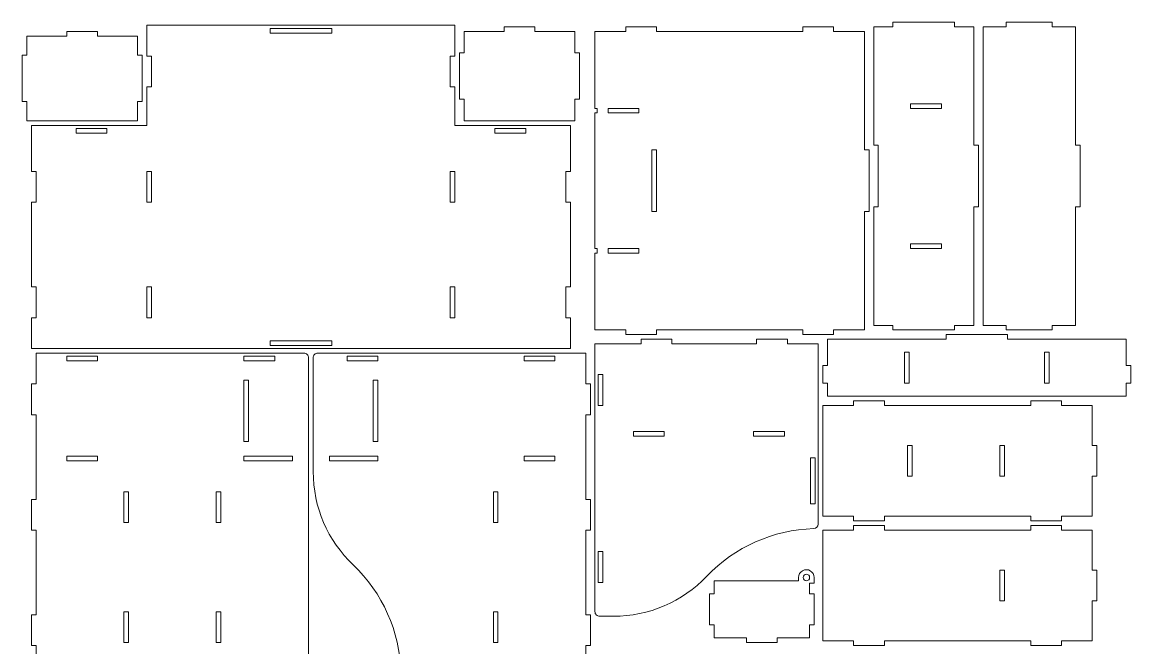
# Model space of a CAD drawing. Header units: millimetres. Extents: x -360 to 360, y -381 to 381.
# Drawn here: x -360 to 360, y -26 to 381 of the extents above; entities that cross this region are included whole.
import ezdxf

# ---------------------------------------------------------------- set-up
doc = ezdxf.new("R2010")
doc.units = ezdxf.units.MM
doc.header["$MEASUREMENT"] = 0
doc.layers.add('Camada 1', color=7, linetype='Continuous')

msp = doc.modelspace()

# ---------------------------------------------------------------- linework, layer by layer
at = {"layer": 'Camada 1', "color": 250, "lineweight": 20}
for points, knots in [([(-285, 371.4788), (-285, 371.4788), (-311, 371.4788), (-311, 371.4788), (-311, 371.4788), (-311, 371.4788), (-311, 374.4788), (-311, 374.4788), (-311, 374.4788), (-311, 374.4788), (-331, 374.4788), (-331, 374.4788), (-331, 374.4788), (-331, 374.4788), (-331, 371.4788), (-331, 371.4788), (-331, 371.4788), (-331, 371.4788), (-357, 371.4788), (-357, 371.4788), (-357, 371.4788), (-357, 371.4788), (-357, 358.9788), (-357, 358.9788), (-357, 358.9788), (-357, 358.9788), (-360, 358.9788), (-360, 358.9788), (-360, 358.9788), (-360, 358.9788), (-360, 328.9788), (-360, 328.9788), (-360, 328.9788), (-360, 328.9788), (-357, 328.9788), (-357, 328.9788), (-357, 328.9788), (-357, 328.9788), (-357, 316.4788), (-357, 316.4788), (-357, 316.4788), (-357, 316.4788), (-285, 316.4788), (-285, 316.4788), (-285, 316.4788), (-285, 316.4788), (-285, 328.9788), (-285, 328.9788), (-285, 328.9788), (-285, 328.9788), (-282, 328.9788), (-282, 328.9788), (-282, 328.9788), (-282, 328.9788), (-282, 358.9788), (-282, 358.9788), (-282, 358.9788), (-282, 358.9788), (-285, 358.9788), (-285, 358.9788), (-285, 358.9788), (-285, 358.9788), (-285, 371.4788), (-285, 371.4788)], [0, 0, 0, 0, 0.05882353, 0.05882353, 0.05882353, 0.05882353, 0.11764706, 0.11764706, 0.11764706, 0.11764706, 0.17647059, 0.17647059, 0.17647059, 0.17647059, 0.23529412, 0.23529412, 0.23529412, 0.23529412, 0.29411765, 0.29411765, 0.29411765, 0.29411765, 0.35294118, 0.35294118, 0.35294118, 0.35294118, 0.41176471, 0.41176471, 0.41176471, 0.41176471, 0.47058824, 0.47058824, 0.47058824, 0.47058824, 0.52941176, 0.52941176, 0.52941176, 0.52941176, 0.58823529, 0.58823529, 0.58823529, 0.58823529, 0.64705882, 0.64705882, 0.64705882, 0.64705882, 0.70588235, 0.70588235, 0.70588235, 0.70588235, 0.76470588, 0.76470588, 0.76470588, 0.76470588, 0.82352941, 0.82352941, 0.82352941, 0.82352941, 0.88235294, 0.88235294, 0.88235294, 0.88235294, 1, 1, 1, 1]), ([(-79, 378.4788), (-79, 378.4788), (-279, 378.4788), (-279, 378.4788), (-279, 378.4788), (-279, 378.4788), (-279, 358.4788), (-279, 358.4788), (-279, 358.4788), (-279, 358.4788), (-276, 358.4788), (-276, 358.4788), (-276, 358.4788), (-276, 358.4788), (-276, 338.4788), (-276, 338.4788), (-276, 338.4788), (-276, 338.4788), (-279, 338.4788), (-279, 338.4788), (-279, 338.4788), (-279, 338.4788), (-279, 313.4788), (-279, 313.4788), (-279, 313.4788), (-279, 313.4788), (-354, 313.4788), (-354, 313.4788), (-354, 313.4788), (-354, 313.4788), (-354, 283.4788), (-354, 283.4788), (-354, 283.4788), (-354, 283.4788), (-351, 283.4788), (-351, 283.4788), (-351, 283.4788), (-351, 283.4788), (-351, 263.4788), (-351, 263.4788), (-351, 263.4788), (-351, 263.4788), (-354, 263.4788), (-354, 263.4788), (-354, 263.4788), (-354, 263.4788), (-354, 208.4788), (-354, 208.4788), (-354, 208.4788), (-354, 208.4788), (-351, 208.4788), (-351, 208.4788), (-351, 208.4788), (-351, 208.4788), (-351, 188.4788), (-351, 188.4788), (-351, 188.4788), (-351, 188.4788), (-354, 188.4788), (-354, 188.4788), (-354, 188.4788), (-354, 188.4788), (-354, 168.4788), (-354, 168.4788), (-354, 168.4788), (-354, 168.4788), (-4, 168.4788), (-4, 168.4788), (-4, 168.4788), (-4, 168.4788), (-4, 188.4788), (-4, 188.4788), (-4, 188.4788), (-4, 188.4788), (-7, 188.4788), (-7, 188.4788), (-7, 188.4788), (-7, 188.4788), (-7, 208.4788), (-7, 208.4788), (-7, 208.4788), (-7, 208.4788), (-4, 208.4788), (-4, 208.4788), (-4, 208.4788), (-4, 208.4788), (-4, 263.4788), (-4, 263.4788), (-4, 263.4788), (-4, 263.4788), (-7, 263.4788), (-7, 263.4788), (-7, 263.4788), (-7, 263.4788), (-7, 283.4788), (-7, 283.4788), (-7, 283.4788), (-7, 283.4788), (-4, 283.4788), (-4, 283.4788), (-4, 283.4788), (-4, 283.4788), (-4, 313.4788), (-4, 313.4788), (-4, 313.4788), (-4, 313.4788), (-79, 313.4788), (-79, 313.4788), (-79, 313.4788), (-79, 313.4788), (-79, 338.4788), (-79, 338.4788), (-79, 338.4788), (-79, 338.4788), (-82, 338.4788), (-82, 338.4788), (-82, 338.4788), (-82, 338.4788), (-82, 358.4788), (-82, 358.4788), (-82, 358.4788), (-82, 358.4788), (-79, 358.4788), (-79, 358.4788), (-79, 358.4788), (-79, 358.4788), (-79, 378.4788), (-79, 378.4788)], [0, 0, 0, 0, 0.03030303, 0.03030303, 0.03030303, 0.03030303, 0.06060606, 0.06060606, 0.06060606, 0.06060606, 0.09090909, 0.09090909, 0.09090909, 0.09090909, 0.12121212, 0.12121212, 0.12121212, 0.12121212, 0.15151515, 0.15151515, 0.15151515, 0.15151515, 0.18181818, 0.18181818, 0.18181818, 0.18181818, 0.21212121, 0.21212121, 0.21212121, 0.21212121, 0.24242424, 0.24242424, 0.24242424, 0.24242424, 0.27272727, 0.27272727, 0.27272727, 0.27272727, 0.3030303, 0.3030303, 0.3030303, 0.3030303, 0.33333333, 0.33333333, 0.33333333, 0.33333333, 0.36363636, 0.36363636, 0.36363636, 0.36363636, 0.39393939, 0.39393939, 0.39393939, 0.39393939, 0.42424242, 0.42424242, 0.42424242, 0.42424242, 0.45454545, 0.45454545, 0.45454545, 0.45454545, 0.48484848, 0.48484848, 0.48484848, 0.48484848, 0.51515152, 0.51515152, 0.51515152, 0.51515152, 0.54545455, 0.54545455, 0.54545455, 0.54545455, 0.57575758, 0.57575758, 0.57575758, 0.57575758, 0.60606061, 0.60606061, 0.60606061, 0.60606061, 0.63636364, 0.63636364, 0.63636364, 0.63636364, 0.66666667, 0.66666667, 0.66666667, 0.66666667, 0.6969697, 0.6969697, 0.6969697, 0.6969697, 0.72727273, 0.72727273, 0.72727273, 0.72727273, 0.75757576, 0.75757576, 0.75757576, 0.75757576, 0.78787879, 0.78787879, 0.78787879, 0.78787879, 0.81818182, 0.81818182, 0.81818182, 0.81818182, 0.84848485, 0.84848485, 0.84848485, 0.84848485, 0.87878788, 0.87878788, 0.87878788, 0.87878788, 0.90909091, 0.90909091, 0.90909091, 0.90909091, 0.93939394, 0.93939394, 0.93939394, 0.93939394, 1, 1, 1, 1]), ([(-159, 373.4788), (-159, 373.4788), (-199, 373.4788), (-199, 373.4788), (-199, 373.4788), (-199, 373.4788), (-199, 376.4788), (-199, 376.4788), (-199, 376.4788), (-199, 376.4788), (-159, 376.4788), (-159, 376.4788), (-159, 376.4788), (-159, 376.4788), (-159, 373.4788), (-159, 373.4788)], [0, 0, 0, 0, 0.2, 0.2, 0.2, 0.2, 0.4, 0.4, 0.4, 0.4, 0.6, 0.6, 0.6, 0.6, 1, 1, 1, 1]), ([(-76, 360.5), (-76, 360.5), (-76, 330.5), (-76, 330.5), (-76, 330.5), (-76, 330.5), (-73, 330.5), (-73, 330.5), (-73, 330.5), (-73, 330.5), (-73, 316.4788), (-73, 316.4788), (-73, 316.4788), (-73, 316.4788), (-1, 316.4788), (-1, 316.4788), (-1, 316.4788), (-1, 316.4788), (-1, 330.5), (-1, 330.5), (-1, 330.5), (-1, 330.5), (2, 330.5), (2, 330.5), (2, 330.5), (2, 330.5), (2, 360.5), (2, 360.5), (2, 360.5), (2, 360.5), (-1, 360.5), (-1, 360.5), (-1, 360.5), (-1, 360.5), (-1, 374.5212), (-1, 374.5212), (-1, 374.5212), (-1, 374.5212), (-27, 374.5212), (-27, 374.5212), (-27, 374.5212), (-27, 374.5212), (-27, 377.5212), (-27, 377.5212), (-27, 377.5212), (-27, 377.5212), (-47, 377.5212), (-47, 377.5212), (-47, 377.5212), (-47, 377.5212), (-47, 374.5212), (-47, 374.5212), (-47, 374.5212), (-47, 374.5212), (-73, 374.5212), (-73, 374.5212), (-73, 374.5212), (-73, 374.5212), (-73, 360.5), (-73, 360.5), (-73, 360.5), (-73, 360.5), (-76, 360.5), (-76, 360.5)], [0, 0, 0, 0, 0.05882353, 0.05882353, 0.05882353, 0.05882353, 0.11764706, 0.11764706, 0.11764706, 0.11764706, 0.17647059, 0.17647059, 0.17647059, 0.17647059, 0.23529412, 0.23529412, 0.23529412, 0.23529412, 0.29411765, 0.29411765, 0.29411765, 0.29411765, 0.35294118, 0.35294118, 0.35294118, 0.35294118, 0.41176471, 0.41176471, 0.41176471, 0.41176471, 0.47058824, 0.47058824, 0.47058824, 0.47058824, 0.52941176, 0.52941176, 0.52941176, 0.52941176, 0.58823529, 0.58823529, 0.58823529, 0.58823529, 0.64705882, 0.64705882, 0.64705882, 0.64705882, 0.70588235, 0.70588235, 0.70588235, 0.70588235, 0.76470588, 0.76470588, 0.76470588, 0.76470588, 0.82352941, 0.82352941, 0.82352941, 0.82352941, 0.88235294, 0.88235294, 0.88235294, 0.88235294, 1, 1, 1, 1]), ([(187, 297.5212), (187, 297.5212), (187, 374.5212), (187, 374.5212), (187, 374.5212), (187, 374.5212), (167, 374.5212), (167, 374.5212), (167, 374.5212), (167, 374.5212), (167, 377.5212), (167, 377.5212), (167, 377.5212), (167, 377.5212), (147, 377.5212), (147, 377.5212), (147, 377.5212), (147, 377.5212), (147, 374.5212), (147, 374.5212), (147, 374.5212), (147, 374.5212), (52, 374.5212), (52, 374.5212), (52, 374.5212), (52, 374.5212), (52, 377.5212), (52, 377.5212), (52, 377.5212), (52, 377.5212), (32, 377.5212), (32, 377.5212), (32, 377.5212), (32, 377.5212), (32, 374.5212), (32, 374.5212), (32, 374.5212), (32, 374.5212), (12, 374.5212), (12, 374.5212), (12, 374.5212), (12, 374.5212), (12, 324.5212), (12, 324.5212), (12, 324.5212), (12, 324.5212), (13.5, 324.5212), (13.5, 324.5212), (13.5, 324.5212), (13.5, 324.5212), (13.5, 321.5212), (13.5, 321.5212), (13.5, 321.5212), (13.5, 321.5212), (12, 321.5212), (12, 321.5212), (12, 321.5212), (12, 321.5212), (12, 233.5212), (12, 233.5212), (12, 233.5212), (12, 233.5212), (13.5, 233.5212), (13.5, 233.5212), (13.5, 233.5212), (13.5, 233.5212), (13.5, 230.5212), (13.5, 230.5212), (13.5, 230.5212), (13.5, 230.5212), (12, 230.5212), (12, 230.5212), (12, 230.5212), (12, 230.5212), (12, 180.5212), (12, 180.5212), (12, 180.5212), (12, 180.5212), (32, 180.5212), (32, 180.5212), (32, 180.5212), (32, 180.5212), (32, 177.5212), (32, 177.5212), (32, 177.5212), (32, 177.5212), (52, 177.5212), (52, 177.5212), (52, 177.5212), (52, 177.5212), (52, 180.5212), (52, 180.5212), (52, 180.5212), (52, 180.5212), (147, 180.5212), (147, 180.5212), (147, 180.5212), (147, 180.5212), (147, 177.5212), (147, 177.5212), (147, 177.5212), (147, 177.5212), (167, 177.5212), (167, 177.5212), (167, 177.5212), (167, 177.5212), (167, 180.5212), (167, 180.5212), (167, 180.5212), (167, 180.5212), (187, 180.5212), (187, 180.5212), (187, 180.5212), (187, 180.5212), (187, 257.5212), (187, 257.5212), (187, 257.5212), (187, 257.5212), (190, 257.5212), (190, 257.5212), (190, 257.5212), (190, 257.5212), (190, 297.5212), (190, 297.5212), (190, 297.5212), (190, 297.5212), (187, 297.5212), (187, 297.5212)], [0, 0, 0, 0, 0.03030303, 0.03030303, 0.03030303, 0.03030303, 0.06060606, 0.06060606, 0.06060606, 0.06060606, 0.09090909, 0.09090909, 0.09090909, 0.09090909, 0.12121212, 0.12121212, 0.12121212, 0.12121212, 0.15151515, 0.15151515, 0.15151515, 0.15151515, 0.18181818, 0.18181818, 0.18181818, 0.18181818, 0.21212121, 0.21212121, 0.21212121, 0.21212121, 0.24242424, 0.24242424, 0.24242424, 0.24242424, 0.27272727, 0.27272727, 0.27272727, 0.27272727, 0.3030303, 0.3030303, 0.3030303, 0.3030303, 0.33333333, 0.33333333, 0.33333333, 0.33333333, 0.36363636, 0.36363636, 0.36363636, 0.36363636, 0.39393939, 0.39393939, 0.39393939, 0.39393939, 0.42424242, 0.42424242, 0.42424242, 0.42424242, 0.45454545, 0.45454545, 0.45454545, 0.45454545, 0.48484848, 0.48484848, 0.48484848, 0.48484848, 0.51515152, 0.51515152, 0.51515152, 0.51515152, 0.54545455, 0.54545455, 0.54545455, 0.54545455, 0.57575758, 0.57575758, 0.57575758, 0.57575758, 0.60606061, 0.60606061, 0.60606061, 0.60606061, 0.63636364, 0.63636364, 0.63636364, 0.63636364, 0.66666667, 0.66666667, 0.66666667, 0.66666667, 0.6969697, 0.6969697, 0.6969697, 0.6969697, 0.72727273, 0.72727273, 0.72727273, 0.72727273, 0.75757576, 0.75757576, 0.75757576, 0.75757576, 0.78787879, 0.78787879, 0.78787879, 0.78787879, 0.81818182, 0.81818182, 0.81818182, 0.81818182, 0.84848485, 0.84848485, 0.84848485, 0.84848485, 0.87878788, 0.87878788, 0.87878788, 0.87878788, 0.90909091, 0.90909091, 0.90909091, 0.90909091, 0.93939394, 0.93939394, 0.93939394, 0.93939394, 1, 1, 1, 1]), ([(258, 183.5212), (258, 183.5212), (258, 260.5212), (258, 260.5212), (258, 260.5212), (258, 260.5212), (261, 260.5212), (261, 260.5212), (261, 260.5212), (261, 260.5212), (261, 300.5212), (261, 300.5212), (261, 300.5212), (261, 300.5212), (258, 300.5212), (258, 300.5212), (258, 300.5212), (258, 300.5212), (258, 377.5212), (258, 377.5212), (258, 377.5212), (258, 377.5212), (245.5, 377.5212), (245.5, 377.5212), (245.5, 377.5212), (245.5, 377.5212), (245.5, 380.5212), (245.5, 380.5212), (245.5, 380.5212), (245.5, 380.5212), (205.5, 380.5212), (205.5, 380.5212), (205.5, 380.5212), (205.5, 380.5212), (205.5, 377.5212), (205.5, 377.5212), (205.5, 377.5212), (205.5, 377.5212), (193, 377.5212), (193, 377.5212), (193, 377.5212), (193, 377.5212), (193, 300.5212), (193, 300.5212), (193, 300.5212), (193, 300.5212), (196, 300.5212), (196, 300.5212), (196, 300.5212), (196, 300.5212), (196, 260.5212), (196, 260.5212), (196, 260.5212), (196, 260.5212), (193, 260.5212), (193, 260.5212), (193, 260.5212), (193, 260.5212), (193, 183.5212), (193, 183.5212), (193, 183.5212), (193, 183.5212), (205.5, 183.5212), (205.5, 183.5212), (205.5, 183.5212), (205.5, 183.5212), (205.5, 180.5212), (205.5, 180.5212), (205.5, 180.5212), (205.5, 180.5212), (245.5, 180.5212), (245.5, 180.5212), (245.5, 180.5212), (245.5, 180.5212), (245.5, 183.5212), (245.5, 183.5212), (245.5, 183.5212), (245.5, 183.5212), (258, 183.5212), (258, 183.5212)], [0, 0, 0, 0, 0.04761905, 0.04761905, 0.04761905, 0.04761905, 0.0952381, 0.0952381, 0.0952381, 0.0952381, 0.14285714, 0.14285714, 0.14285714, 0.14285714, 0.19047619, 0.19047619, 0.19047619, 0.19047619, 0.23809524, 0.23809524, 0.23809524, 0.23809524, 0.28571429, 0.28571429, 0.28571429, 0.28571429, 0.33333333, 0.33333333, 0.33333333, 0.33333333, 0.38095238, 0.38095238, 0.38095238, 0.38095238, 0.42857143, 0.42857143, 0.42857143, 0.42857143, 0.47619048, 0.47619048, 0.47619048, 0.47619048, 0.52380952, 0.52380952, 0.52380952, 0.52380952, 0.57142857, 0.57142857, 0.57142857, 0.57142857, 0.61904762, 0.61904762, 0.61904762, 0.61904762, 0.66666667, 0.66666667, 0.66666667, 0.66666667, 0.71428571, 0.71428571, 0.71428571, 0.71428571, 0.76190476, 0.76190476, 0.76190476, 0.76190476, 0.80952381, 0.80952381, 0.80952381, 0.80952381, 0.85714286, 0.85714286, 0.85714286, 0.85714286, 0.9047619, 0.9047619, 0.9047619, 0.9047619, 1, 1, 1, 1]), ([(279, 180.5212), (279, 180.5212), (309, 180.5212), (309, 180.5212), (309, 180.5212), (309, 180.5212), (309, 183.5212), (309, 183.5212), (309, 183.5212), (309, 183.5212), (324, 183.5212), (324, 183.5212), (324, 183.5212), (324, 183.5212), (324, 260.5212), (324, 260.5212), (324, 260.5212), (324, 260.5212), (327, 260.5212), (327, 260.5212), (327, 260.5212), (327, 260.5212), (327, 300.5212), (327, 300.5212), (327, 300.5212), (327, 300.5212), (324, 300.5212), (324, 300.5212), (324, 300.5212), (324, 300.5212), (324, 377.5212), (324, 377.5212), (324, 377.5212), (324, 377.5212), (309, 377.5212), (309, 377.5212), (309, 377.5212), (309, 377.5212), (309, 380.5212), (309, 380.5212), (309, 380.5212), (309, 380.5212), (279, 380.5212), (279, 380.5212), (279, 380.5212), (279, 380.5212), (279, 377.5212), (279, 377.5212), (279, 377.5212), (279, 377.5212), (264, 377.5212), (264, 377.5212), (264, 377.5212), (264, 377.5212), (264, 183.5212), (264, 183.5212), (264, 183.5212), (264, 183.5212), (279, 183.5212), (279, 183.5212), (279, 183.5212), (279, 183.5212), (279, 180.5212), (279, 180.5212)], [0, 0, 0, 0, 0.05882353, 0.05882353, 0.05882353, 0.05882353, 0.11764706, 0.11764706, 0.11764706, 0.11764706, 0.17647059, 0.17647059, 0.17647059, 0.17647059, 0.23529412, 0.23529412, 0.23529412, 0.23529412, 0.29411765, 0.29411765, 0.29411765, 0.29411765, 0.35294118, 0.35294118, 0.35294118, 0.35294118, 0.41176471, 0.41176471, 0.41176471, 0.41176471, 0.47058824, 0.47058824, 0.47058824, 0.47058824, 0.52941176, 0.52941176, 0.52941176, 0.52941176, 0.58823529, 0.58823529, 0.58823529, 0.58823529, 0.64705882, 0.64705882, 0.64705882, 0.64705882, 0.70588235, 0.70588235, 0.70588235, 0.70588235, 0.76470588, 0.76470588, 0.76470588, 0.76470588, 0.82352941, 0.82352941, 0.82352941, 0.82352941, 0.88235294, 0.88235294, 0.88235294, 0.88235294, 1, 1, 1, 1]), ([(40.5, 324.5212), (40.5, 324.5212), (40.5, 321.5212), (40.5, 321.5212), (40.5, 321.5212), (40.5, 321.5212), (20.5, 321.5212), (20.5, 321.5212), (20.5, 321.5212), (20.5, 321.5212), (20.5, 324.5212), (20.5, 324.5212), (20.5, 324.5212), (20.5, 324.5212), (40.5, 324.5212), (40.5, 324.5212)], [0, 0, 0, 0, 0.2, 0.2, 0.2, 0.2, 0.4, 0.4, 0.4, 0.4, 0.6, 0.6, 0.6, 0.6, 1, 1, 1, 1]), ([(237, 324.5212), (237, 324.5212), (217, 324.5212), (217, 324.5212), (217, 324.5212), (217, 324.5212), (217, 327.5212), (217, 327.5212), (217, 327.5212), (217, 327.5212), (237, 327.5212), (237, 327.5212), (237, 327.5212), (237, 327.5212), (237, 324.5212), (237, 324.5212)], [0, 0, 0, 0, 0.2, 0.2, 0.2, 0.2, 0.4, 0.4, 0.4, 0.4, 0.6, 0.6, 0.6, 0.6, 1, 1, 1, 1]), ([(-305, 311.4788), (-305, 311.4788), (-305, 308.4788), (-305, 308.4788), (-305, 308.4788), (-305, 308.4788), (-325, 308.4788), (-325, 308.4788), (-325, 308.4788), (-325, 308.4788), (-325, 311.4788), (-325, 311.4788), (-325, 311.4788), (-325, 311.4788), (-305, 311.4788), (-305, 311.4788)], [0, 0, 0, 0, 0.2, 0.2, 0.2, 0.2, 0.4, 0.4, 0.4, 0.4, 0.6, 0.6, 0.6, 0.6, 1, 1, 1, 1]), ([(-53, 308.4788), (-53, 308.4788), (-53, 311.4788), (-53, 311.4788), (-53, 311.4788), (-53, 311.4788), (-33, 311.4788), (-33, 311.4788), (-33, 311.4788), (-33, 311.4788), (-33, 308.4788), (-33, 308.4788), (-33, 308.4788), (-33, 308.4788), (-53, 308.4788), (-53, 308.4788)], [0, 0, 0, 0, 0.2, 0.2, 0.2, 0.2, 0.4, 0.4, 0.4, 0.4, 0.6, 0.6, 0.6, 0.6, 1, 1, 1, 1]), ([(49, 297.5212), (49, 297.5212), (52, 297.5212), (52, 297.5212), (52, 297.5212), (52, 297.5212), (52, 257.5212), (52, 257.5212), (52, 257.5212), (52, 257.5212), (49, 257.5212), (49, 257.5212), (49, 257.5212), (49, 257.5212), (49, 297.5212), (49, 297.5212)], [0, 0, 0, 0, 0.2, 0.2, 0.2, 0.2, 0.4, 0.4, 0.4, 0.4, 0.6, 0.6, 0.6, 0.6, 1, 1, 1, 1]), ([(-279, 283.4788), (-279, 283.4788), (-276, 283.4788), (-276, 283.4788), (-276, 283.4788), (-276, 283.4788), (-276, 263.4788), (-276, 263.4788), (-276, 263.4788), (-276, 263.4788), (-279, 263.4788), (-279, 263.4788), (-279, 263.4788), (-279, 263.4788), (-279, 283.4788), (-279, 283.4788)], [0, 0, 0, 0, 0.2, 0.2, 0.2, 0.2, 0.4, 0.4, 0.4, 0.4, 0.6, 0.6, 0.6, 0.6, 1, 1, 1, 1]), ([(-82, 263.4788), (-82, 263.4788), (-82, 283.4788), (-82, 283.4788), (-82, 283.4788), (-82, 283.4788), (-79, 283.4788), (-79, 283.4788), (-79, 283.4788), (-79, 283.4788), (-79, 263.4788), (-79, 263.4788), (-79, 263.4788), (-79, 263.4788), (-82, 263.4788), (-82, 263.4788)], [0, 0, 0, 0, 0.2, 0.2, 0.2, 0.2, 0.4, 0.4, 0.4, 0.4, 0.6, 0.6, 0.6, 0.6, 1, 1, 1, 1]), ([(20.5, 233.5212), (20.5, 233.5212), (40.5, 233.5212), (40.5, 233.5212), (40.5, 233.5212), (40.5, 233.5212), (40.5, 230.5212), (40.5, 230.5212), (40.5, 230.5212), (40.5, 230.5212), (20.5, 230.5212), (20.5, 230.5212), (20.5, 230.5212), (20.5, 230.5212), (20.5, 233.5212), (20.5, 233.5212)], [0, 0, 0, 0, 0.2, 0.2, 0.2, 0.2, 0.4, 0.4, 0.4, 0.4, 0.6, 0.6, 0.6, 0.6, 1, 1, 1, 1]), ([(237, 233.5212), (237, 233.5212), (217, 233.5212), (217, 233.5212), (217, 233.5212), (217, 233.5212), (217, 236.5212), (217, 236.5212), (217, 236.5212), (217, 236.5212), (237, 236.5212), (237, 236.5212), (237, 236.5212), (237, 236.5212), (237, 233.5212), (237, 233.5212)], [0, 0, 0, 0, 0.2, 0.2, 0.2, 0.2, 0.4, 0.4, 0.4, 0.4, 0.6, 0.6, 0.6, 0.6, 1, 1, 1, 1]), ([(-279, 208.4788), (-279, 208.4788), (-276, 208.4788), (-276, 208.4788), (-276, 208.4788), (-276, 208.4788), (-276, 188.4788), (-276, 188.4788), (-276, 188.4788), (-276, 188.4788), (-279, 188.4788), (-279, 188.4788), (-279, 188.4788), (-279, 188.4788), (-279, 208.4788), (-279, 208.4788)], [0, 0, 0, 0, 0.2, 0.2, 0.2, 0.2, 0.4, 0.4, 0.4, 0.4, 0.6, 0.6, 0.6, 0.6, 1, 1, 1, 1]), ([(-82, 188.4788), (-82, 188.4788), (-82, 208.4788), (-82, 208.4788), (-82, 208.4788), (-82, 208.4788), (-79, 208.4788), (-79, 208.4788), (-79, 208.4788), (-79, 208.4788), (-79, 188.4788), (-79, 188.4788), (-79, 188.4788), (-79, 188.4788), (-82, 188.4788), (-82, 188.4788)], [0, 0, 0, 0, 0.2, 0.2, 0.2, 0.2, 0.4, 0.4, 0.4, 0.4, 0.6, 0.6, 0.6, 0.6, 1, 1, 1, 1]), ([(-199, 173.4788), (-199, 173.4788), (-159, 173.4788), (-159, 173.4788), (-159, 173.4788), (-159, 173.4788), (-159, 170.4788), (-159, 170.4788), (-159, 170.4788), (-159, 170.4788), (-199, 170.4788), (-199, 170.4788), (-199, 170.4788), (-199, 170.4788), (-199, 173.4788), (-199, 173.4788)], [0, 0, 0, 0, 0.2, 0.2, 0.2, 0.2, 0.4, 0.4, 0.4, 0.4, 0.6, 0.6, 0.6, 0.6, 1, 1, 1, 1]), ([(157, 54.4775), (157, 54.4775), (157, 171.5212), (157, 171.5212), (157, 171.5212), (157, 171.5212), (137, 171.5212), (137, 171.5212), (137, 171.5212), (137, 171.5212), (137, 174.5212), (137, 174.5212), (137, 174.5212), (137, 174.5212), (117, 174.5212), (117, 174.5212), (117, 174.5212), (117, 174.5212), (117, 171.5212), (117, 171.5212), (117, 171.5212), (117, 171.5212), (62, 171.5212), (62, 171.5212), (62, 171.5212), (62, 171.5212), (62, 174.5212), (62, 174.5212), (62, 174.5212), (62, 174.5212), (42, 174.5212), (42, 174.5212), (42, 174.5212), (42, 174.5212), (42, 171.5212), (42, 171.5212), (42, 171.5212), (42, 171.5212), (12, 171.5212), (12, 171.5212), (12, 171.5212), (12, 171.5212), (12, -2.4788), (12, -2.4788), (12, -2.4788), (12, -3.2744), (12.3161, -4.0375), (12.8787, -4.6001), (12.8787, -4.6001), (13.4413, -5.1627), (14.2044, -5.4788), (15, -5.4788), (15, -5.4788), (15, -5.4788), (24, -5.4788), (24, -5.4788), (24, -5.4788), (46.8976, -5.4788), (68.7947, 3.9057), (84.5862, 20.4867), (84.5862, 20.4867), (102.7636, 39.573), (127.7413, 50.7111), (154.0874, 51.4788), (154.0874, 51.4788), (155.7095, 51.526), (157, 52.8547), (157, 54.4775)], [0, 0, 0, 0, 0.05555556, 0.05555556, 0.05555556, 0.05555556, 0.11111111, 0.11111111, 0.11111111, 0.11111111, 0.16666667, 0.16666667, 0.16666667, 0.16666667, 0.22222222, 0.22222222, 0.22222222, 0.22222222, 0.27777778, 0.27777778, 0.27777778, 0.27777778, 0.33333333, 0.33333333, 0.33333333, 0.33333333, 0.38888889, 0.38888889, 0.38888889, 0.38888889, 0.44444444, 0.44444444, 0.44444444, 0.44444444, 0.5, 0.5, 0.5, 0.5, 0.55555556, 0.55555556, 0.55555556, 0.55555556, 0.61111111, 0.61111111, 0.61111111, 0.61111111, 0.66666667, 0.66666667, 0.66666667, 0.66666667, 0.72222222, 0.72222222, 0.72222222, 0.72222222, 0.77777778, 0.77777778, 0.77777778, 0.77777778, 0.83333333, 0.83333333, 0.83333333, 0.83333333, 0.88888889, 0.88888889, 0.88888889, 0.88888889, 1, 1, 1, 1]), ([(357, 137.5212), (357, 137.5212), (357, 146.0212), (357, 146.0212), (357, 146.0212), (357, 146.0212), (360, 146.0212), (360, 146.0212), (360, 146.0212), (360, 146.0212), (360, 157.5212), (360, 157.5212), (360, 157.5212), (360, 157.5212), (357, 157.5212), (357, 157.5212), (357, 157.5212), (357, 157.5212), (357, 174.5212), (357, 174.5212), (357, 174.5212), (357, 174.5212), (280, 174.5212), (280, 174.5212), (280, 174.5212), (280, 174.5212), (280, 177.5212), (280, 177.5212), (280, 177.5212), (280, 177.5212), (240, 177.5212), (240, 177.5212), (240, 177.5212), (240, 177.5212), (240, 174.5212), (240, 174.5212), (240, 174.5212), (240, 174.5212), (163, 174.5212), (163, 174.5212), (163, 174.5212), (163, 174.5212), (163, 157.5212), (163, 157.5212), (163, 157.5212), (163, 157.5212), (160, 157.5212), (160, 157.5212), (160, 157.5212), (160, 157.5212), (160, 146.0212), (160, 146.0212), (160, 146.0212), (160, 146.0212), (163, 146.0212), (163, 146.0212), (163, 146.0212), (163, 146.0212), (163, 137.5212), (163, 137.5212), (163, 137.5212), (163, 137.5212), (357, 137.5212), (357, 137.5212)], [0, 0, 0, 0, 0.05882353, 0.05882353, 0.05882353, 0.05882353, 0.11764706, 0.11764706, 0.11764706, 0.11764706, 0.17647059, 0.17647059, 0.17647059, 0.17647059, 0.23529412, 0.23529412, 0.23529412, 0.23529412, 0.29411765, 0.29411765, 0.29411765, 0.29411765, 0.35294118, 0.35294118, 0.35294118, 0.35294118, 0.41176471, 0.41176471, 0.41176471, 0.41176471, 0.47058824, 0.47058824, 0.47058824, 0.47058824, 0.52941176, 0.52941176, 0.52941176, 0.52941176, 0.58823529, 0.58823529, 0.58823529, 0.58823529, 0.64705882, 0.64705882, 0.64705882, 0.64705882, 0.70588235, 0.70588235, 0.70588235, 0.70588235, 0.76470588, 0.76470588, 0.76470588, 0.76470588, 0.82352941, 0.82352941, 0.82352941, 0.82352941, 0.88235294, 0.88235294, 0.88235294, 0.88235294, 1, 1, 1, 1]), ([(216, 166.0212), (216, 166.0212), (216, 146.0212), (216, 146.0212), (216, 146.0212), (216, 146.0212), (213, 146.0212), (213, 146.0212), (213, 146.0212), (213, 146.0212), (213, 166.0212), (213, 166.0212), (213, 166.0212), (213, 166.0212), (216, 166.0212), (216, 166.0212)], [0, 0, 0, 0, 0.2, 0.2, 0.2, 0.2, 0.4, 0.4, 0.4, 0.4, 0.6, 0.6, 0.6, 0.6, 1, 1, 1, 1]), ([(307, 166.0212), (307, 166.0212), (307, 146.0212), (307, 146.0212), (307, 146.0212), (307, 146.0212), (304, 146.0212), (304, 146.0212), (304, 146.0212), (304, 146.0212), (304, 166.0212), (304, 166.0212), (304, 166.0212), (304, 166.0212), (307, 166.0212), (307, 166.0212)], [0, 0, 0, 0, 0.2, 0.2, 0.2, 0.2, 0.4, 0.4, 0.4, 0.4, 0.6, 0.6, 0.6, 0.6, 1, 1, 1, 1]), ([(-351, -44.5212), (-351, -44.5212), (-177, -44.5212), (-177, -44.5212), (-177, -44.5212), (-175.3432, -44.5212), (-174, -43.1781), (-174, -41.5212), (-174, -41.5212), (-174, -41.5212), (-174, 162.4788), (-174, 162.4788), (-174, 162.4788), (-174, 163.2744), (-174.3161, 164.0375), (-174.8787, 164.6001), (-174.8787, 164.6001), (-175.4413, 165.1627), (-176.2044, 165.4788), (-177, 165.4788), (-177, 165.4788), (-177, 165.4788), (-351, 165.4788), (-351, 165.4788), (-351, 165.4788), (-351, 165.4788), (-351, 145.4788), (-351, 145.4788), (-351, 145.4788), (-351, 145.4788), (-354, 145.4788), (-354, 145.4788), (-354, 145.4788), (-354, 145.4788), (-354, 125.4788), (-354, 125.4788), (-354, 125.4788), (-354, 125.4788), (-351, 125.4788), (-351, 125.4788), (-351, 125.4788), (-351, 125.4788), (-351, 70.4788), (-351, 70.4788), (-351, 70.4788), (-351, 70.4788), (-354, 70.4788), (-354, 70.4788), (-354, 70.4788), (-354, 70.4788), (-354, 50.4788), (-354, 50.4788), (-354, 50.4788), (-354, 50.4788), (-351, 50.4788), (-351, 50.4788), (-351, 50.4788), (-351, 50.4788), (-351, -4.5212), (-351, -4.5212), (-351, -4.5212), (-351, -4.5212), (-354, -4.5212), (-354, -4.5212), (-354, -4.5212), (-354, -4.5212), (-354, -24.5212), (-354, -24.5212), (-354, -24.5212), (-354, -24.5212), (-351, -24.5212), (-351, -24.5212), (-351, -24.5212), (-351, -24.5212), (-351, -44.5212), (-351, -44.5212)], [0, 0, 0, 0, 0.05, 0.05, 0.05, 0.05, 0.1, 0.1, 0.1, 0.1, 0.15, 0.15, 0.15, 0.15, 0.2, 0.2, 0.2, 0.2, 0.25, 0.25, 0.25, 0.25, 0.3, 0.3, 0.3, 0.3, 0.35, 0.35, 0.35, 0.35, 0.4, 0.4, 0.4, 0.4, 0.45, 0.45, 0.45, 0.45, 0.5, 0.5, 0.5, 0.5, 0.55, 0.55, 0.55, 0.55, 0.6, 0.6, 0.6, 0.6, 0.65, 0.65, 0.65, 0.65, 0.7, 0.7, 0.7, 0.7, 0.75, 0.75, 0.75, 0.75, 0.8, 0.8, 0.8, 0.8, 0.85, 0.85, 0.85, 0.85, 0.9, 0.9, 0.9, 0.9, 1, 1, 1, 1]), ([(-311, 160.4788), (-311, 160.4788), (-331, 160.4788), (-331, 160.4788), (-331, 160.4788), (-331, 160.4788), (-331, 163.4788), (-331, 163.4788), (-331, 163.4788), (-331, 163.4788), (-311, 163.4788), (-311, 163.4788), (-311, 163.4788), (-311, 163.4788), (-311, 160.4788), (-311, 160.4788)], [0, 0, 0, 0, 0.2, 0.2, 0.2, 0.2, 0.4, 0.4, 0.4, 0.4, 0.6, 0.6, 0.6, 0.6, 1, 1, 1, 1]), ([(-196, 160.4788), (-196, 160.4788), (-216, 160.4788), (-216, 160.4788), (-216, 160.4788), (-216, 160.4788), (-216, 163.4788), (-216, 163.4788), (-216, 163.4788), (-216, 163.4788), (-196, 163.4788), (-196, 163.4788), (-196, 163.4788), (-196, 163.4788), (-196, 160.4788), (-196, 160.4788)], [0, 0, 0, 0, 0.2, 0.2, 0.2, 0.2, 0.4, 0.4, 0.4, 0.4, 0.6, 0.6, 0.6, 0.6, 1, 1, 1, 1]), ([(-145.0345, 27.8926), (-125.9482, 9.7152), (-114.8101, -15.2625), (-114.0424, -41.6086), (-114.0424, -41.6086), (-113.9952, -43.2307), (-112.6665, -44.5212), (-111.0437, -44.5212), (-111.0437, -44.5212), (-111.0437, -44.5212), (6, -44.5212), (6, -44.5212), (6, -44.5212), (6, -44.5212), (6, -24.5212), (6, -24.5212), (6, -24.5212), (6, -24.5212), (9, -24.5212), (9, -24.5212), (9, -24.5212), (9, -24.5212), (9, -4.5212), (9, -4.5212), (9, -4.5212), (9, -4.5212), (6, -4.5212), (6, -4.5212), (6, -4.5212), (6, -4.5212), (6, 50.4788), (6, 50.4788), (6, 50.4788), (6, 50.4788), (9, 50.4788), (9, 50.4788), (9, 50.4788), (9, 50.4788), (9, 70.4788), (9, 70.4788), (9, 70.4788), (9, 70.4788), (6, 70.4788), (6, 70.4788), (6, 70.4788), (6, 70.4788), (6, 125.4788), (6, 125.4788), (6, 125.4788), (6, 125.4788), (9, 125.4788), (9, 125.4788), (9, 125.4788), (9, 125.4788), (9, 145.4788), (9, 145.4788), (9, 145.4788), (9, 145.4788), (6, 145.4788), (6, 145.4788), (6, 145.4788), (6, 145.4788), (6, 165.4788), (6, 165.4788), (6, 165.4788), (6, 165.4788), (-168, 165.4788), (-168, 165.4788), (-168, 165.4788), (-168.7956, 165.4788), (-169.5587, 165.1627), (-170.1213, 164.6001), (-170.1213, 164.6001), (-170.6839, 164.0375), (-171, 163.2744), (-171, 162.4788), (-171, 162.4788), (-171, 162.4788), (-171, 88.4788), (-171, 88.4788), (-171, 88.4788), (-171, 65.5812), (-161.6155, 43.6841), (-145.0345, 27.8926)], [0, 0, 0, 0, 0.04545455, 0.04545455, 0.04545455, 0.04545455, 0.09090909, 0.09090909, 0.09090909, 0.09090909, 0.13636364, 0.13636364, 0.13636364, 0.13636364, 0.18181818, 0.18181818, 0.18181818, 0.18181818, 0.22727273, 0.22727273, 0.22727273, 0.22727273, 0.27272727, 0.27272727, 0.27272727, 0.27272727, 0.31818182, 0.31818182, 0.31818182, 0.31818182, 0.36363636, 0.36363636, 0.36363636, 0.36363636, 0.40909091, 0.40909091, 0.40909091, 0.40909091, 0.45454545, 0.45454545, 0.45454545, 0.45454545, 0.5, 0.5, 0.5, 0.5, 0.54545455, 0.54545455, 0.54545455, 0.54545455, 0.59090909, 0.59090909, 0.59090909, 0.59090909, 0.63636364, 0.63636364, 0.63636364, 0.63636364, 0.68181818, 0.68181818, 0.68181818, 0.68181818, 0.72727273, 0.72727273, 0.72727273, 0.72727273, 0.77272727, 0.77272727, 0.77272727, 0.77272727, 0.81818182, 0.81818182, 0.81818182, 0.81818182, 0.86363636, 0.86363636, 0.86363636, 0.86363636, 0.90909091, 0.90909091, 0.90909091, 0.90909091, 1, 1, 1, 1]), ([(-129, 160.4788), (-129, 160.4788), (-149, 160.4788), (-149, 160.4788), (-149, 160.4788), (-149, 160.4788), (-149, 163.4788), (-149, 163.4788), (-149, 163.4788), (-149, 163.4788), (-129, 163.4788), (-129, 163.4788), (-129, 163.4788), (-129, 163.4788), (-129, 160.4788), (-129, 160.4788)], [0, 0, 0, 0, 0.2, 0.2, 0.2, 0.2, 0.4, 0.4, 0.4, 0.4, 0.6, 0.6, 0.6, 0.6, 1, 1, 1, 1]), ([(-14, 160.4788), (-14, 160.4788), (-34, 160.4788), (-34, 160.4788), (-34, 160.4788), (-34, 160.4788), (-34, 163.4788), (-34, 163.4788), (-34, 163.4788), (-34, 163.4788), (-14, 163.4788), (-14, 163.4788), (-14, 163.4788), (-14, 163.4788), (-14, 160.4788), (-14, 160.4788)], [0, 0, 0, 0, 0.2, 0.2, 0.2, 0.2, 0.4, 0.4, 0.4, 0.4, 0.6, 0.6, 0.6, 0.6, 1, 1, 1, 1]), ([(17, 151.5212), (17, 151.5212), (17, 131.5212), (17, 131.5212), (17, 131.5212), (17, 131.5212), (14, 131.5212), (14, 131.5212), (14, 131.5212), (14, 131.5212), (14, 151.5212), (14, 151.5212), (14, 151.5212), (14, 151.5212), (17, 151.5212), (17, 151.5212)], [0, 0, 0, 0, 0.2, 0.2, 0.2, 0.2, 0.4, 0.4, 0.4, 0.4, 0.6, 0.6, 0.6, 0.6, 1, 1, 1, 1]), ([(-213, 147.9788), (-213, 147.9788), (-213, 107.9788), (-213, 107.9788), (-213, 107.9788), (-213, 107.9788), (-216, 107.9788), (-216, 107.9788), (-216, 107.9788), (-216, 107.9788), (-216, 147.9788), (-216, 147.9788), (-216, 147.9788), (-216, 147.9788), (-213, 147.9788), (-213, 147.9788)], [0, 0, 0, 0, 0.2, 0.2, 0.2, 0.2, 0.4, 0.4, 0.4, 0.4, 0.6, 0.6, 0.6, 0.6, 1, 1, 1, 1]), ([(-129, 147.9788), (-129, 147.9788), (-129, 107.9788), (-129, 107.9788), (-129, 107.9788), (-129, 107.9788), (-132, 107.9788), (-132, 107.9788), (-132, 107.9788), (-132, 107.9788), (-132, 147.9788), (-132, 147.9788), (-132, 147.9788), (-132, 147.9788), (-129, 147.9788), (-129, 147.9788)], [0, 0, 0, 0, 0.2, 0.2, 0.2, 0.2, 0.4, 0.4, 0.4, 0.4, 0.6, 0.6, 0.6, 0.6, 1, 1, 1, 1]), ([(315, 59.5212), (315, 59.5212), (335, 59.5212), (335, 59.5212), (335, 59.5212), (335, 59.5212), (335, 85.5212), (335, 85.5212), (335, 85.5212), (335, 85.5212), (338, 85.5212), (338, 85.5212), (338, 85.5212), (338, 85.5212), (338, 105.5212), (338, 105.5212), (338, 105.5212), (338, 105.5212), (335, 105.5212), (335, 105.5212), (335, 105.5212), (335, 105.5212), (335, 131.5212), (335, 131.5212), (335, 131.5212), (335, 131.5212), (315, 131.5212), (315, 131.5212), (315, 131.5212), (315, 131.5212), (315, 134.5212), (315, 134.5212), (315, 134.5212), (315, 134.5212), (295, 134.5212), (295, 134.5212), (295, 134.5212), (295, 134.5212), (295, 131.5212), (295, 131.5212), (295, 131.5212), (295, 131.5212), (200, 131.5212), (200, 131.5212), (200, 131.5212), (200, 131.5212), (200, 134.5212), (200, 134.5212), (200, 134.5212), (200, 134.5212), (180, 134.5212), (180, 134.5212), (180, 134.5212), (180, 134.5212), (180, 131.5212), (180, 131.5212), (180, 131.5212), (180, 131.5212), (160, 131.5212), (160, 131.5212), (160, 131.5212), (160, 131.5212), (160, 59.5212), (160, 59.5212), (160, 59.5212), (160, 59.5212), (180, 59.5212), (180, 59.5212), (180, 59.5212), (180, 59.5212), (180, 56.5212), (180, 56.5212), (180, 56.5212), (180, 56.5212), (200, 56.5212), (200, 56.5212), (200, 56.5212), (200, 56.5212), (200, 59.5212), (200, 59.5212), (200, 59.5212), (200, 59.5212), (295, 59.5212), (295, 59.5212), (295, 59.5212), (295, 59.5212), (295, 56.5212), (295, 56.5212), (295, 56.5212), (295, 56.5212), (315, 56.5212), (315, 56.5212), (315, 56.5212), (315, 56.5212), (315, 59.5212), (315, 59.5212)], [0, 0, 0, 0, 0.04, 0.04, 0.04, 0.04, 0.08, 0.08, 0.08, 0.08, 0.12, 0.12, 0.12, 0.12, 0.16, 0.16, 0.16, 0.16, 0.2, 0.2, 0.2, 0.2, 0.24, 0.24, 0.24, 0.24, 0.28, 0.28, 0.28, 0.28, 0.32, 0.32, 0.32, 0.32, 0.36, 0.36, 0.36, 0.36, 0.4, 0.4, 0.4, 0.4, 0.44, 0.44, 0.44, 0.44, 0.48, 0.48, 0.48, 0.48, 0.52, 0.52, 0.52, 0.52, 0.56, 0.56, 0.56, 0.56, 0.6, 0.6, 0.6, 0.6, 0.64, 0.64, 0.64, 0.64, 0.68, 0.68, 0.68, 0.68, 0.72, 0.72, 0.72, 0.72, 0.76, 0.76, 0.76, 0.76, 0.8, 0.8, 0.8, 0.8, 0.84, 0.84, 0.84, 0.84, 0.88, 0.88, 0.88, 0.88, 0.92, 0.92, 0.92, 0.92, 1, 1, 1, 1]), ([(57, 111.5212), (57, 111.5212), (37, 111.5212), (37, 111.5212), (37, 111.5212), (37, 111.5212), (37, 114.5212), (37, 114.5212), (37, 114.5212), (37, 114.5212), (57, 114.5212), (57, 114.5212), (57, 114.5212), (57, 114.5212), (57, 111.5212), (57, 111.5212)], [0, 0, 0, 0, 0.2, 0.2, 0.2, 0.2, 0.4, 0.4, 0.4, 0.4, 0.6, 0.6, 0.6, 0.6, 1, 1, 1, 1]), ([(135, 111.5212), (135, 111.5212), (115, 111.5212), (115, 111.5212), (115, 111.5212), (115, 111.5212), (115, 114.5212), (115, 114.5212), (115, 114.5212), (115, 114.5212), (135, 114.5212), (135, 114.5212), (135, 114.5212), (135, 114.5212), (135, 111.5212), (135, 111.5212)], [0, 0, 0, 0, 0.2, 0.2, 0.2, 0.2, 0.4, 0.4, 0.4, 0.4, 0.6, 0.6, 0.6, 0.6, 1, 1, 1, 1]), ([(218, 105.5212), (218, 105.5212), (218, 85.5212), (218, 85.5212), (218, 85.5212), (218, 85.5212), (215, 85.5212), (215, 85.5212), (215, 85.5212), (215, 85.5212), (215, 105.5212), (215, 105.5212), (215, 105.5212), (215, 105.5212), (218, 105.5212), (218, 105.5212)], [0, 0, 0, 0, 0.2, 0.2, 0.2, 0.2, 0.4, 0.4, 0.4, 0.4, 0.6, 0.6, 0.6, 0.6, 1, 1, 1, 1]), ([(278, 105.5212), (278, 105.5212), (278, 85.5212), (278, 85.5212), (278, 85.5212), (278, 85.5212), (275, 85.5212), (275, 85.5212), (275, 85.5212), (275, 85.5212), (275, 105.5212), (275, 105.5212), (275, 105.5212), (275, 105.5212), (278, 105.5212), (278, 105.5212)], [0, 0, 0, 0, 0.2, 0.2, 0.2, 0.2, 0.4, 0.4, 0.4, 0.4, 0.6, 0.6, 0.6, 0.6, 1, 1, 1, 1]), ([(-311, 95.4788), (-311, 95.4788), (-331, 95.4788), (-331, 95.4788), (-331, 95.4788), (-331, 95.4788), (-331, 98.4788), (-331, 98.4788), (-331, 98.4788), (-331, 98.4788), (-311, 98.4788), (-311, 98.4788), (-311, 98.4788), (-311, 98.4788), (-311, 95.4788), (-311, 95.4788)], [0, 0, 0, 0, 0.2, 0.2, 0.2, 0.2, 0.4, 0.4, 0.4, 0.4, 0.6, 0.6, 0.6, 0.6, 1, 1, 1, 1]), ([(-184.5, 95.4788), (-184.5, 95.4788), (-216, 95.4788), (-216, 95.4788), (-216, 95.4788), (-216, 95.4788), (-216, 98.4788), (-216, 98.4788), (-216, 98.4788), (-216, 98.4788), (-184.5, 98.4788), (-184.5, 98.4788), (-184.5, 98.4788), (-184.5, 98.4788), (-184.5, 95.4788), (-184.5, 95.4788)], [0, 0, 0, 0, 0.2, 0.2, 0.2, 0.2, 0.4, 0.4, 0.4, 0.4, 0.6, 0.6, 0.6, 0.6, 1, 1, 1, 1]), ([(-129, 98.4788), (-129, 98.4788), (-129, 95.4788), (-129, 95.4788), (-129, 95.4788), (-129, 95.4788), (-160.5, 95.4788), (-160.5, 95.4788), (-160.5, 95.4788), (-160.5, 95.4788), (-160.5, 98.4788), (-160.5, 98.4788), (-160.5, 98.4788), (-160.5, 98.4788), (-129, 98.4788), (-129, 98.4788)], [0, 0, 0, 0, 0.2, 0.2, 0.2, 0.2, 0.4, 0.4, 0.4, 0.4, 0.6, 0.6, 0.6, 0.6, 1, 1, 1, 1]), ([(-14, 95.4788), (-14, 95.4788), (-34, 95.4788), (-34, 95.4788), (-34, 95.4788), (-34, 95.4788), (-34, 98.4788), (-34, 98.4788), (-34, 98.4788), (-34, 98.4788), (-14, 98.4788), (-14, 98.4788), (-14, 98.4788), (-14, 98.4788), (-14, 95.4788), (-14, 95.4788)], [0, 0, 0, 0, 0.2, 0.2, 0.2, 0.2, 0.4, 0.4, 0.4, 0.4, 0.6, 0.6, 0.6, 0.6, 1, 1, 1, 1]), ([(152, 67.5), (152, 67.5), (152, 97.5), (152, 97.5), (152, 97.5), (152, 97.5), (155, 97.5), (155, 97.5), (155, 97.5), (155, 97.5), (155, 67.5), (155, 67.5), (155, 67.5), (155, 67.5), (152, 67.5), (152, 67.5)], [0, 0, 0, 0, 0.2, 0.2, 0.2, 0.2, 0.4, 0.4, 0.4, 0.4, 0.6, 0.6, 0.6, 0.6, 1, 1, 1, 1]), ([(-291, 75.4788), (-291, 75.4788), (-291, 55.4788), (-291, 55.4788), (-291, 55.4788), (-291, 55.4788), (-294, 55.4788), (-294, 55.4788), (-294, 55.4788), (-294, 55.4788), (-294, 75.4788), (-294, 75.4788), (-294, 75.4788), (-294, 75.4788), (-291, 75.4788), (-291, 75.4788)], [0, 0, 0, 0, 0.2, 0.2, 0.2, 0.2, 0.4, 0.4, 0.4, 0.4, 0.6, 0.6, 0.6, 0.6, 1, 1, 1, 1]), ([(-231, 75.4788), (-231, 75.4788), (-231, 55.4788), (-231, 55.4788), (-231, 55.4788), (-231, 55.4788), (-234, 55.4788), (-234, 55.4788), (-234, 55.4788), (-234, 55.4788), (-234, 75.4788), (-234, 75.4788), (-234, 75.4788), (-234, 75.4788), (-231, 75.4788), (-231, 75.4788)], [0, 0, 0, 0, 0.2, 0.2, 0.2, 0.2, 0.4, 0.4, 0.4, 0.4, 0.6, 0.6, 0.6, 0.6, 1, 1, 1, 1]), ([(-51, 55.4788), (-51, 55.4788), (-54, 55.4788), (-54, 55.4788), (-54, 55.4788), (-54, 55.4788), (-54, 75.4788), (-54, 75.4788), (-54, 75.4788), (-54, 75.4788), (-51, 75.4788), (-51, 75.4788), (-51, 75.4788), (-51, 75.4788), (-51, 55.4788), (-51, 55.4788)], [0, 0, 0, 0, 0.2, 0.2, 0.2, 0.2, 0.4, 0.4, 0.4, 0.4, 0.6, 0.6, 0.6, 0.6, 1, 1, 1, 1]), ([(200, -21.4788), (200, -21.4788), (295, -21.4788), (295, -21.4788), (295, -21.4788), (295, -21.4788), (295, -24.4788), (295, -24.4788), (295, -24.4788), (295, -24.4788), (315, -24.4788), (315, -24.4788), (315, -24.4788), (315, -24.4788), (315, -21.4788), (315, -21.4788), (315, -21.4788), (315, -21.4788), (335, -21.4788), (335, -21.4788), (335, -21.4788), (335, -21.4788), (335, 4.5212), (335, 4.5212), (335, 4.5212), (335, 4.5212), (338, 4.5212), (338, 4.5212), (338, 4.5212), (338, 4.5212), (338, 24.5212), (338, 24.5212), (338, 24.5212), (338, 24.5212), (335, 24.5212), (335, 24.5212), (335, 24.5212), (335, 24.5212), (335, 50.5212), (335, 50.5212), (335, 50.5212), (335, 50.5212), (315, 50.5212), (315, 50.5212), (315, 50.5212), (315, 50.5212), (315, 53.5212), (315, 53.5212), (315, 53.5212), (315, 53.5212), (295, 53.5212), (295, 53.5212), (295, 53.5212), (295, 53.5212), (295, 50.5212), (295, 50.5212), (295, 50.5212), (295, 50.5212), (200, 50.5212), (200, 50.5212), (200, 50.5212), (200, 50.5212), (200, 53.5212), (200, 53.5212), (200, 53.5212), (200, 53.5212), (180, 53.5212), (180, 53.5212), (180, 53.5212), (180, 53.5212), (180, 50.5212), (180, 50.5212), (180, 50.5212), (180, 50.5212), (160, 50.5212), (160, 50.5212), (160, 50.5212), (160, 50.5212), (160, -21.4788), (160, -21.4788), (160, -21.4788), (160, -21.4788), (180, -21.4788), (180, -21.4788), (180, -21.4788), (180, -21.4788), (180, -24.4788), (180, -24.4788), (180, -24.4788), (180, -24.4788), (200, -24.4788), (200, -24.4788), (200, -24.4788), (200, -24.4788), (200, -21.4788), (200, -21.4788)], [0, 0, 0, 0, 0.04, 0.04, 0.04, 0.04, 0.08, 0.08, 0.08, 0.08, 0.12, 0.12, 0.12, 0.12, 0.16, 0.16, 0.16, 0.16, 0.2, 0.2, 0.2, 0.2, 0.24, 0.24, 0.24, 0.24, 0.28, 0.28, 0.28, 0.28, 0.32, 0.32, 0.32, 0.32, 0.36, 0.36, 0.36, 0.36, 0.4, 0.4, 0.4, 0.4, 0.44, 0.44, 0.44, 0.44, 0.48, 0.48, 0.48, 0.48, 0.52, 0.52, 0.52, 0.52, 0.56, 0.56, 0.56, 0.56, 0.6, 0.6, 0.6, 0.6, 0.64, 0.64, 0.64, 0.64, 0.68, 0.68, 0.68, 0.68, 0.72, 0.72, 0.72, 0.72, 0.76, 0.76, 0.76, 0.76, 0.8, 0.8, 0.8, 0.8, 0.84, 0.84, 0.84, 0.84, 0.88, 0.88, 0.88, 0.88, 0.92, 0.92, 0.92, 0.92, 1, 1, 1, 1]), ([(17, 36.5212), (17, 36.5212), (17, 16.5212), (17, 16.5212), (17, 16.5212), (17, 16.5212), (14, 16.5212), (14, 16.5212), (14, 16.5212), (14, 16.5212), (14, 36.5212), (14, 36.5212), (14, 36.5212), (14, 36.5212), (17, 36.5212), (17, 36.5212)], [0, 0, 0, 0, 0.2, 0.2, 0.2, 0.2, 0.4, 0.4, 0.4, 0.4, 0.6, 0.6, 0.6, 0.6, 1, 1, 1, 1]), ([(151.408, 9.0501), (151.408, 9.0501), (151.408, 16.0501), (151.408, 16.0501), (151.408, 16.0501), (151.408, 16.0501), (154.408, 16.0501), (154.408, 16.0501), (154.408, 16.0501), (154.408, 16.0501), (154.408, 19.6714), (154.408, 19.6714), (154.408, 19.6714), (154.408, 21.5011), (153.4319, 23.1918), (151.8473, 24.1066), (151.8473, 24.1066), (150.2628, 25.0214), (148.3106, 25.0214), (146.726, 24.1066), (146.726, 24.1066), (145.1415, 23.1918), (144.1654, 21.5011), (144.1654, 19.6714), (144.1654, 19.6714), (144.1654, 19.6714), (144.1654, 17.5501), (144.1654, 17.5501), (144.1654, 17.5501), (144.1654, 17.5501), (89.408, 17.5501), (89.408, 17.5501), (89.408, 17.5501), (89.408, 17.5501), (89.408, 9.0501), (89.408, 9.0501), (89.408, 9.0501), (89.408, 9.0501), (86.408, 9.0501), (86.408, 9.0501), (86.408, 9.0501), (86.408, 9.0501), (86.408, -10.9499), (86.408, -10.9499), (86.408, -10.9499), (86.408, -10.9499), (89.408, -10.9499), (89.408, -10.9499), (89.408, -10.9499), (89.408, -10.9499), (89.408, -19.4499), (89.408, -19.4499), (89.408, -19.4499), (89.408, -19.4499), (110.408, -19.4499), (110.408, -19.4499), (110.408, -19.4499), (110.408, -19.4499), (110.408, -22.4499), (110.408, -22.4499), (110.408, -22.4499), (110.408, -22.4499), (130.408, -22.4499), (130.408, -22.4499), (130.408, -22.4499), (130.408, -22.4499), (130.408, -19.4499), (130.408, -19.4499), (130.408, -19.4499), (130.408, -19.4499), (151.408, -19.4499), (151.408, -19.4499), (151.408, -19.4499), (151.408, -19.4499), (151.408, -10.9499), (151.408, -10.9499), (151.408, -10.9499), (151.408, -10.9499), (154.408, -10.9499), (154.408, -10.9499), (154.408, -10.9499), (154.408, -10.9499), (154.408, 9.0501), (154.408, 9.0501), (154.408, 9.0501), (154.408, 9.0501), (151.408, 9.0501), (151.408, 9.0501)], [0, 0, 0, 0, 0.04347826, 0.04347826, 0.04347826, 0.04347826, 0.08695652, 0.08695652, 0.08695652, 0.08695652, 0.13043478, 0.13043478, 0.13043478, 0.13043478, 0.17391304, 0.17391304, 0.17391304, 0.17391304, 0.2173913, 0.2173913, 0.2173913, 0.2173913, 0.26086957, 0.26086957, 0.26086957, 0.26086957, 0.30434783, 0.30434783, 0.30434783, 0.30434783, 0.34782609, 0.34782609, 0.34782609, 0.34782609, 0.39130435, 0.39130435, 0.39130435, 0.39130435, 0.43478261, 0.43478261, 0.43478261, 0.43478261, 0.47826087, 0.47826087, 0.47826087, 0.47826087, 0.52173913, 0.52173913, 0.52173913, 0.52173913, 0.56521739, 0.56521739, 0.56521739, 0.56521739, 0.60869565, 0.60869565, 0.60869565, 0.60869565, 0.65217391, 0.65217391, 0.65217391, 0.65217391, 0.69565217, 0.69565217, 0.69565217, 0.69565217, 0.73913043, 0.73913043, 0.73913043, 0.73913043, 0.7826087, 0.7826087, 0.7826087, 0.7826087, 0.82608696, 0.82608696, 0.82608696, 0.82608696, 0.86956522, 0.86956522, 0.86956522, 0.86956522, 0.91304348, 0.91304348, 0.91304348, 0.91304348, 1, 1, 1, 1]), ([(149.2867, 17.5501), (148.1151, 17.5501), (147.1654, 18.4998), (147.1654, 19.6714), (147.1654, 19.6714), (147.1654, 20.843), (148.1151, 21.7927), (149.2867, 21.7927), (149.2867, 21.7927), (150.4583, 21.7927), (151.408, 20.843), (151.408, 19.6714), (151.408, 19.6714), (151.408, 18.4998), (150.4582, 17.5501), (149.2867, 17.5501)], [0, 0, 0, 0, 0.2, 0.2, 0.2, 0.2, 0.4, 0.4, 0.4, 0.4, 0.6, 0.6, 0.6, 0.6, 1, 1, 1, 1]), ([(275, 4.5212), (275, 4.5212), (275, 24.5212), (275, 24.5212), (275, 24.5212), (275, 24.5212), (278, 24.5212), (278, 24.5212), (278, 24.5212), (278, 24.5212), (278, 4.5212), (278, 4.5212), (278, 4.5212), (278, 4.5212), (275, 4.5212), (275, 4.5212)], [0, 0, 0, 0, 0.2, 0.2, 0.2, 0.2, 0.4, 0.4, 0.4, 0.4, 0.6, 0.6, 0.6, 0.6, 1, 1, 1, 1]), ([(-291, -2.5212), (-291, -2.5212), (-291, -22.5212), (-291, -22.5212), (-291, -22.5212), (-291, -22.5212), (-294, -22.5212), (-294, -22.5212), (-294, -22.5212), (-294, -22.5212), (-294, -2.5212), (-294, -2.5212), (-294, -2.5212), (-294, -2.5212), (-291, -2.5212), (-291, -2.5212)], [0, 0, 0, 0, 0.2, 0.2, 0.2, 0.2, 0.4, 0.4, 0.4, 0.4, 0.6, 0.6, 0.6, 0.6, 1, 1, 1, 1]), ([(-231, -2.5212), (-231, -2.5212), (-231, -22.5212), (-231, -22.5212), (-231, -22.5212), (-231, -22.5212), (-234, -22.5212), (-234, -22.5212), (-234, -22.5212), (-234, -22.5212), (-234, -2.5212), (-234, -2.5212), (-234, -2.5212), (-234, -2.5212), (-231, -2.5212), (-231, -2.5212)], [0, 0, 0, 0, 0.2, 0.2, 0.2, 0.2, 0.4, 0.4, 0.4, 0.4, 0.6, 0.6, 0.6, 0.6, 1, 1, 1, 1]), ([(-54, -22.5212), (-54, -22.5212), (-54, -2.5212), (-54, -2.5212), (-54, -2.5212), (-54, -2.5212), (-51, -2.5212), (-51, -2.5212), (-51, -2.5212), (-51, -2.5212), (-51, -22.5212), (-51, -22.5212), (-51, -22.5212), (-51, -22.5212), (-54, -22.5212), (-54, -22.5212)], [0, 0, 0, 0, 0.2, 0.2, 0.2, 0.2, 0.4, 0.4, 0.4, 0.4, 0.6, 0.6, 0.6, 0.6, 1, 1, 1, 1])]:
    msp.add_open_spline(points, degree=3, knots=knots, dxfattribs=at)

doc.saveas('drawing.dxf')
